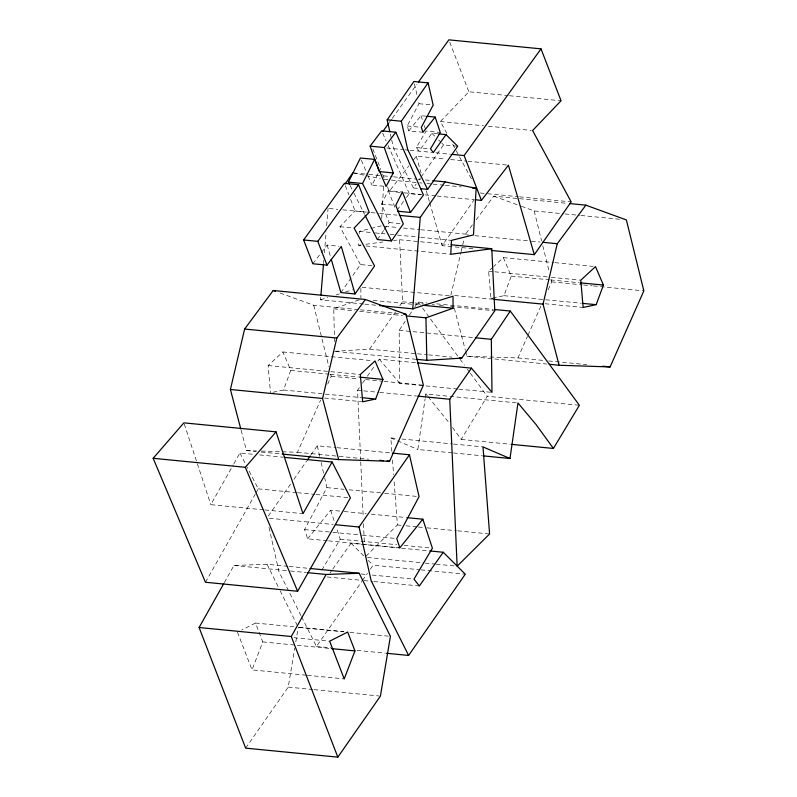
<?xml version="1.0" encoding="UTF-8"?>
<svg xmlns="http://www.w3.org/2000/svg" width="797" height="797" viewBox="0 0 797 797"><rect width="100%" height="100%" fill="white"/><g stroke="black" fill="none" stroke-linecap="round" stroke-linejoin="round"><path stroke-width="0.6" stroke-dasharray="3.98 2.99" d="M361.061 245.506L358.6 245.267L358.839 240.634M359.188 233.68L359.308 231.359L369.728 228.769M381.733 218.537L383.546 186.697M363.562 304.016L320.543 299.821L320.743 297.351M323.602 262.751L323.801 260.28M324.409 252.868L326.142 231.867M326.65 225.69L328.075 208.386M452.228 452.855L417.817 449.498L425.1 398.819M425.269 397.613L425.797 393.997L517.97 402.993M245.655 748.144L288.235 687.114L294.77 648.081M295.797 641.983L298.247 627.339M450.873 295.149L460.835 252.838M461.114 251.633L463.964 239.548M272.863 392.283L283.493 390.022L290.785 370.426L282.865 351.955L268.131 365.534L270.502 392.782M492.935 267.204L488.611 271.209L490.972 298.447L503.963 295.687L511.256 276.091L503.335 257.62L493.801 266.407M306.118 675.189L252.041 669.908L262.771 641.904L255.488 623.045L241.73 630.029M261.396 451.072L297.44 452.268L320.623 400.044M327.677 384.144L331.203 376.194L330.307 372.588M465.687 351.457L466.942 356.249L517.92 357.933L527.484 336.354M527.993 335.228L541.093 305.709M548.147 289.809L551.673 281.869L550.777 278.263M384.274 229.536L389.155 222.552L381.584 204.022L388.278 190.583L402.435 191.967M422.968 132.272L408.811 130.887L407.167 125.966L419.013 103.71L418.206 100.203M327.328 540.745L307.662 538.832L304.574 529.557L326.89 487.625L324.698 478.061M383.696 186.239L371.9 185.083L379.153 171.554M224.336 582.587L233.949 565.471L267.045 564.276L287.936 566.318M263.677 509.831L210.826 504.67L233.272 464.85M233.87 463.774L239.937 453.005L253.456 454.33M205.457 582.258L255.209 494.23M255.817 493.154L258.248 488.86L247.15 467.132M437.742 133.816L431.844 133.238L419.162 151.121L416.323 147.495L426.086 131.067L440.253 132.451M321.819 570.134L340.229 539.18L336.394 527.584M452.527 427.451L461.224 439.446L487.216 396.278L579.389 405.274M457.578 389.026L399.815 383.387L399.148 330.317L405.245 321.231M409.309 315.174L414.051 308.11M414.729 307.094L418.116 302.053L426.714 302.89M377.31 239.528L383.576 230.542M391.706 140.003L393.569 148.312L413.464 187.992L416.263 183.977M419.053 179.963L420.457 177.96M421.155 176.964L443.54 144.875L457.697 146.259M340.887 292.559L360.433 264.554L372.229 265.71M334.67 351.338L369.599 349.116L395.591 311.856M399.805 305.819L402.615 301.784L399.596 239.728L393.569 240.545M472.87 248.664L442.146 245.655L474.016 199.987M268.3 515.978L291.025 483.41M293.864 479.346L306.636 461.035M310.9 454.928L317.286 445.772L335.726 447.565M360.692 460.696L357.574 390.261L359.676 387.252M362.476 383.237L366.68 377.21M367.377 376.214L375.078 365.175M377.878 361.161L379.282 359.148L416.144 362.755M301.555 616.748L316.439 646.437L361.778 581.441M362.486 580.425L367.447 573.322M370.286 569.257L373.116 565.193L419.82 569.755M329.988 573.003L332.1 570.024M332.797 569.038L351.069 543.255L400.233 548.057M389.364 122.389L391.536 119.371M392.263 118.364L416.931 84.143M472.422 224.824L465.099 234.707L468.785 235.065M476.088 219.882L493.682 196.162L518.259 198.563M397.075 210.119L403.551 201.412M406.43 197.536L409.309 193.671L421.105 194.817M312.813 263.757L327.139 245.077L338.944 246.233M387.481 186.777L389.255 191.38L408.751 165.955M413.245 160.087L416.243 156.182L445.742 159.061M408.811 130.887L421.005 115.685L425.718 116.153M307.662 538.832L330.645 510.19L342.939 511.395M360.433 264.554L339.97 226.697L355.073 210.896L369.23 212.281M446.848 133.428L440.422 121.533L468.875 91.775L508.207 95.61M365.913 556.286L397.414 524.964L393.977 479.605M334.461 341.614L333.764 308.828L360.892 299.234M320.543 299.821L327.657 297.59M335.965 294.98L339.522 293.864M345.45 292.001L352.573 289.769M370.894 228.48L381.315 225.88M358.6 245.267L361.011 244.948M365.843 244.29L382.719 242.009M241.122 430.221L246.472 450.584L256.425 450.913M509.432 95.73L561.048 100.771M419.013 103.71L433.169 105.094M440.422 121.533L483.43 125.737M488.352 126.215L531.37 130.419M407.167 125.966L421.324 127.351M416.323 147.495L430.48 148.88M386.704 147.993L403.91 149.677M405.135 149.796L408.821 150.155M410.057 150.274L433.319 152.506M435.859 152.795L450.614 154.239M450.654 159.539L466.634 161.104M467.869 161.223L508.416 165.178M354.097 172.979L367.616 174.294M368.842 174.413L382.361 175.738M383.596 175.858L392.194 176.695M393.429 176.814L416.771 179.096M418.007 179.215L420.457 179.455M425.379 179.943L431.526 180.54M383.975 179.345L390.112 179.953M391.347 180.072L418.385 182.712M419.611 182.832L422.071 183.071M426.983 183.549L431.904 184.027M433.13 184.147L444.188 185.233M445.423 185.352L461.393 186.906M480.202 192.994L486.349 193.601M487.575 193.721L518.299 196.72M519.534 196.839L571.15 201.88M413.464 187.992L418.186 188.451M519.485 198.682L567.414 203.365M389.255 191.38L402.774 192.695M403.999 192.814L423.665 194.737M424.891 194.857L435.949 195.942M437.184 196.062L474.046 199.658M521.467 206.293L534.199 210.936L563.698 213.815M564.924 213.935L579.678 215.369M580.903 215.489L620.235 219.334M381.584 204.022L395.74 205.407M329.31 208.505L337.908 209.352M342.83 209.83L366.172 212.112M371.093 212.59L378.465 213.307M379.691 213.427L396.896 215.11M389.155 222.552L400.951 223.698M385.001 226.238L398.52 227.563M403.441 228.042L419.411 229.606M420.647 229.725L468.576 234.408M474.932 235.673L530.234 241.073M531.46 241.192L540.067 242.029M339.97 226.697L354.127 228.072M359.308 231.359L374.052 232.804M375.287 232.923L385.12 233.88M390.032 234.358L396.179 234.956M397.404 235.075L419.531 237.237M420.756 237.357L451.481 240.365M399.596 239.728L448.761 244.53M503.335 257.62L553.726 262.542M554.951 262.661L593.048 266.387M365.982 245.994L450.773 254.273M488.611 271.209L493.522 271.687M494.748 271.807L550.06 277.207M551.285 277.326L580.784 280.205M511.256 276.091L549.362 279.807M550.588 279.926L578.851 282.696M551.673 281.869L582.398 284.868M583.623 284.987L592.231 285.824M593.456 285.944L643.846 290.865M503.963 295.687L581.392 303.249M490.972 298.447L493.433 298.686M545.048 303.727L583.145 307.453M454.559 295.508L492.666 299.224M362.097 287.289L451.819 296.056M436.547 303.846L493.084 309.375M402.615 301.784L413.683 302.87M414.908 302.99L423.516 303.826M432.113 304.673L434.574 304.912M439.486 305.39L444.407 305.869M450.544 306.466L494.788 310.79M373.185 300.429L413.743 304.394M414.968 304.514L418.654 304.872M364.787 304.135L375.845 305.221M280.155 293.027L313.729 305.271L359.208 309.704M360.433 309.824L398.53 313.55M333.764 308.828L354.655 310.86M359.567 311.348L402.585 315.542M399.148 330.317L474.115 337.629M517.92 357.933L543.723 360.453M548.645 360.931L586.741 364.647M466.942 356.249L546.832 364.05M369.599 349.116L416.303 353.679M417.528 353.798L427.361 354.755M428.587 354.874L451.939 357.156M335.896 351.457L415.785 359.258M282.865 351.955L372.578 360.712M268.131 365.534L329.579 371.541M330.815 371.661L360.304 374.54M290.785 370.426L328.882 374.142M330.117 374.261L358.381 377.021M331.203 376.194L358.232 378.844M365.614 379.561L382.819 381.235M384.044 381.365L423.376 385.2M458.803 389.145L491.988 392.383M357.574 390.261L362.486 390.739M363.721 390.859L378.465 392.303M379.691 392.423L416.562 396.019M283.493 390.022L324.05 393.977M325.276 394.097L360.921 397.583M324.578 398.062L362.675 401.788M461.224 439.446L510.379 444.248M391.845 451.411L390.829 437.932L396.966 438.529M401.887 439.008L452.278 443.929M453.503 444.049L483.002 446.928M453.453 452.975L481.727 455.745M336.952 447.685L391.028 452.965M297.44 452.268L337.998 456.223M339.233 456.342L368.722 459.221M246.472 450.584L256.305 451.54M261.227 452.029L280.883 453.941M259.603 454.928L282.955 457.209M326.89 487.625L344.095 489.308M349.016 489.786L383.427 493.154M384.652 493.273L419.063 496.631M258.248 488.86L296.345 492.586M297.57 492.705L314.785 494.389M316.01 494.509L347.96 497.627M344.165 511.515L366.281 513.676M371.203 514.155L405.613 517.512M264.903 509.95L302.999 513.676M397.414 524.964L401.1 525.323M406.012 525.801L417.07 526.887M418.305 527.006L425.678 527.724M426.903 527.843L456.402 530.722M457.627 530.842L489.587 533.97M269.346 518.249L333.246 524.496M304.574 529.557L331.612 532.207M332.837 532.326L361.101 535.086M362.336 535.205L396.747 538.563M340.229 539.18L396.767 544.7M404.139 545.417L429.952 547.938M328.563 540.864L399.835 547.828M401.459 548.177L428.497 550.817M367.427 557.462L423.954 562.981M425.19 563.1L435.023 564.067M436.248 564.186L454.679 565.98M421.045 569.875L465.289 574.199M289.162 566.438L308.828 568.361M361.151 573.97L367.297 574.567M372.209 575.055L412.766 579.011M233.949 565.471L289.251 570.871M290.487 570.991L306.456 572.555M327.178 576.968L362.814 580.445M364.05 580.565L372.647 581.412M373.873 581.531L419.352 585.974M255.488 623.045L293.595 626.761M298.506 627.239L343.975 631.682M299.473 627.458L343.716 631.782M349.863 632.38L390.42 636.345M294.023 637.71L329.659 641.187M316.439 646.437L331.183 647.871M356.996 650.392L385.26 653.151M262.771 641.904L295.956 645.142M297.181 645.261L330.366 648.509M307.353 675.308L344.214 678.905M288.235 687.114L312.822 689.515M314.048 689.634L379.183 695.99M352.872 172.859L364.827 175.35M366.022 175.609L380.378 178.598M493.682 196.162L520.311 205.865M390.829 437.932L396.448 440.342M397.573 440.821L417.817 449.498M431.844 133.238L435.182 136.566M438.529 139.893L441.03 142.384M441.867 143.211L443.54 144.875M351.069 543.255L364.956 557.083M368.264 560.371L373.116 565.193M379.282 359.148L399.815 383.387M425.797 393.997L427.361 395.86M428.148 396.796L449.628 423.456M418.116 302.053L421.792 307.064M422.52 308.06L429.872 318.093M430.609 319.089L459.281 358.182M460.018 359.188L464.432 365.195M467.371 369.21L469.572 372.219M470.31 373.215L487.216 396.278M452.686 144.237L455.605 149.637M456.193 150.723L471.963 179.903M239.937 453.005L246.592 466.046M350.052 185.442L353.39 192.067M353.938 193.173L364.508 214.144M301.007 615.643L278.96 571.668L268.758 526.359M267.045 564.276L279.637 589.72M280.175 590.826L297.699 626.233M382.66 133.089L386.117 140.939M388.089 145.433L409.309 193.671M361.39 160.267L367.596 174.932M368.075 176.057L371.9 185.083M388.278 190.583L395.461 208.804M449.727 42.161L468.875 91.775M372.847 148.85L380.827 169.542M382.6 174.135L384.812 179.883M345.32 185.641L348.867 194.827M350.64 199.419L355.073 210.896M237.486 632.18L252.041 669.908M421.005 115.685L422.818 121.184M424.273 125.577L425.728 129.971M330.645 510.19L334.86 522.942M184.276 424.024L210.826 504.67M416.243 156.182L421.085 172.879M426.265 190.782L429.374 201.511M429.713 202.707L442.146 245.655M327.139 245.077L330.924 258.138M454.34 308.329L465.368 350.262M534.199 210.936L541.601 240.993M542.787 245.795L549.003 271.04M313.729 305.271L328.832 366.58M414.45 83.834L417.13 95.53M317.286 445.772L319.756 456.532M321.131 462.509L324.419 476.865M390.371 134.075L391.437 138.817M392.493 459.999L393.608 474.703M360.752 461.931L363.213 517.532M363.482 523.719L364.299 542.249M360.872 288.375L360.892 298.028"/><path stroke-width="1.2" d="M432.751 180.66L445.045 181.855L476.148 188.351L473.488 234.886L451.481 240.365L450.773 254.273L491.769 248.734L494.788 310.79L461.772 358.112L426.843 360.334L417.01 359.377M320.952 294.88L323.492 263.986M379.531 305.58L412.716 308.818L420.248 217.392L445.045 181.855M482.952 455.864L509.99 458.504L517.97 402.993L535.992 424.462L553.397 448.452L579.389 405.274L510.289 311.049L494.309 309.495M240.804 429.015L230.403 389.484L244.629 329.041L273.212 290.497L365.385 299.503L405.902 314.267L423.376 385.2L389.613 461.264L338.645 459.59L282.118 454.061M338.645 459.59L322.576 398.48L336.802 338.048L365.385 299.503M559.115 365.255L543.046 304.145L557.272 243.713L585.855 205.168L626.372 219.932L643.846 290.865L610.094 366.929L559.115 365.255L549.292 364.289M375.666 399.018L382.958 379.422L375.038 360.961L360.304 374.54L362.675 401.788L375.666 399.018L362.147 397.703M596.136 304.683L603.429 285.087L595.508 266.626L580.784 280.205L583.145 307.453L596.136 304.683L582.617 303.368M354.944 650.91L344.214 678.905L329.659 641.187L347.661 632.041L354.944 650.91L331.592 648.628M349.494 184.336L348.379 182.134L360.433 158.005L374.6 159.39L386.057 186.468L393.31 172.939L384.274 147.525L395.83 132.232L423.466 195.046L410.515 212.47L397.534 211.195M410.515 212.47L402.435 191.967L395.74 205.407L403.312 223.927L391.466 240.913L362.545 183.519L374.6 159.39M310.053 568.48L359.218 573.282L390.42 636.345L380.408 696.11L337.828 757.15L245.655 748.144L199.101 627.518L223.738 583.653M337.828 757.15L291.274 636.514L326.122 574.468L359.218 573.282M332.11 462.011L302.999 513.676L276.061 431.854L183.888 422.858L153.154 458.305L205.457 582.258L297.63 591.264L350.421 497.866L332.11 462.011L284.18 457.329M417.379 362.874L471.455 368.154L491.988 392.383L491.321 339.313L510.289 311.049M389.833 131.704L387.163 119.839L413.912 81.503L428.079 82.888L433.169 105.094L421.324 127.351L422.968 132.272L435.162 117.069L440.253 132.451L430.48 148.88L433.319 152.506L446.001 134.623L457.697 146.259L427.62 189.367L420.547 188.68M345.081 184.027L352.872 172.859M427.62 189.367L407.735 149.697L401.329 121.224L428.079 82.888M355.044 293.944L374.59 265.939L354.127 228.072L369.23 212.281L358.6 184.725L344.434 183.35L303.637 239.967L312.813 263.757L326.979 265.142L341.305 246.462L355.044 293.944L340.887 292.559L331.263 259.324M307.353 460.008L310.192 455.944M491.311 250.457L534.319 254.661L571.15 201.88L532.595 130.539L561.048 100.771L541.014 48.856L448.841 39.85L418.375 82.131M429.722 550.936L443.242 552.261L465.289 574.199L408.612 655.433L371.133 580.664L359.058 527.016L409.459 454.768L392.254 453.094M509.99 458.504L483.002 446.928L489.587 533.97L457.139 566.229L449.747 399.257L471.455 368.154M443.242 552.261L419.352 585.974L413.992 579.13L432.402 548.177L422.818 519.196L406.839 517.632M382.839 131.455L388.637 123.396M326.979 265.142L317.794 241.352L358.6 184.725M475.281 199.778L481.428 200.376L464.123 155.554L541.014 48.856M378.744 170.399L370.107 146.14L381.673 130.847L395.83 132.232M481.428 200.376L508.416 165.178L534.319 254.661M422.818 519.196L399.835 547.828L396.747 538.563L419.063 496.631L409.459 454.768M153.154 458.305L245.327 467.301L276.061 431.854M406.271 315.901L425.937 317.824L453.065 308.24L453.045 296.175L412.716 308.818M426.903 116.262L435.162 117.069M387.163 119.839L401.329 121.224M438.918 133.926L446.001 134.623M370.107 146.14L384.274 147.525M451.839 154.359L464.123 155.554M379.153 171.554L393.31 172.939M472.452 187.992L476.148 188.351M569.875 203.604L585.855 205.168M348.379 182.134L362.545 183.519M399.357 215.349L420.248 217.392M542.528 242.268L557.272 243.713M451.222 244.769L491.769 248.734M391.466 240.913L377.31 239.528L365.066 215.24M303.637 239.967L317.794 241.352M580.086 282.815L603.429 285.087M493.891 299.343L543.046 304.145M422.34 305.231L453.065 308.24M403.451 314.028L405.902 314.267M475.341 337.759L491.321 339.313M244.629 329.041L336.802 338.048M602.711 366.212L610.094 366.929M459.311 357.873L461.772 358.112M359.606 377.14L382.958 379.422M417.797 396.139L449.747 399.257M230.403 389.484L322.576 398.48M511.614 444.367L553.397 448.452M379.79 460.307L383.477 460.666M387.163 461.025L389.613 461.264M335.706 524.735L359.058 527.016M307.692 572.674L326.122 574.468M199.101 627.518L291.274 636.514M386.485 653.271L408.612 655.433M273.212 290.497L275.523 291.343M245.327 467.301L297.63 591.264M425.937 317.824L426.843 360.334"/></g></svg>
